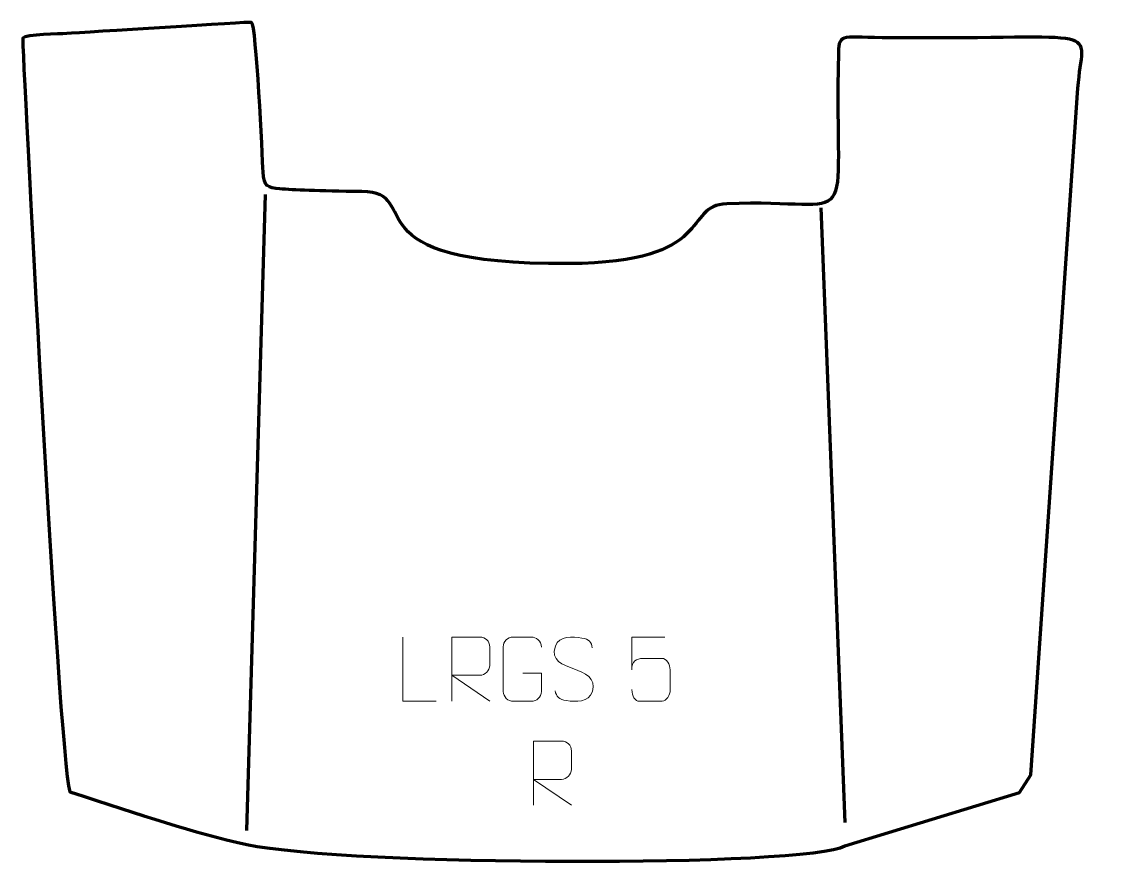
# Model space of a CAD drawing. Header units: millimetres. Extents: x 299 to 723, y -181 to 148.
import ezdxf

# ---------------------------------------------------------------- set-up
doc = ezdxf.new("R2010")
doc.units = ezdxf.units.MM
doc.header["$MEASUREMENT"] = 0
doc.layers.add('layer 1', color=7, linetype='Continuous')
doc.layers.add('layer 3', color=7, linetype='Continuous')

msp = doc.modelspace()

# ---------------------------------------------------------------- linework, layer by layer
at = {"layer": 'layer 1', "color": 250, "lineweight": 9}
for points, knots in [([(459.8602, -116.4523), (459.8602, -116.4523), (446.9111, -116.4523), (446.9111, -116.4523), (446.9111, -116.4523), (446.9111, -116.4523), (446.9111, -91.4987), (446.9111, -91.4987)], [0, 0, 0, 0, 0.33333333, 0.33333333, 0.33333333, 0.33333333, 1, 1, 1, 1]), ([(466.0536, -116.4522), (466.0536, -116.4522), (466.0536, -91.4987), (466.0536, -91.4987), (466.0536, -91.4987), (469.6484, -91.4987), (473.2439, -91.4987), (476.8391, -91.4987), (476.8391, -91.4987), (479.1644, -91.5364), (480.7217, -93.0264), (480.7176, -95.3928), (480.7176, -95.3928), (480.7172, -97.4283), (480.7172, -100.4877), (480.7176, -102.5237), (480.7176, -102.5237), (480.7111, -104.3992), (478.8988, -106.341), (476.8893, -106.3601), (476.8893, -106.3601), (476.8893, -106.3601), (466.0536, -106.3601), (466.0536, -106.3601), (466.0536, -106.3601), (466.0536, -106.3601), (480.7083, -116.4522), (480.7083, -116.4522)], [0, 0, 0, 0, 0.125, 0.125, 0.125, 0.125, 0.25, 0.25, 0.25, 0.25, 0.375, 0.375, 0.375, 0.375, 0.5, 0.5, 0.5, 0.5, 0.625, 0.625, 0.625, 0.625, 0.75, 0.75, 0.75, 0.75, 1, 1, 1, 1]), ([(493.6406, -105.4665), (493.6406, -105.4665), (500.8087, -105.4665), (500.8087, -105.4665), (500.8087, -105.4665), (500.8087, -105.4665), (500.8087, -112.6346), (500.8087, -112.6346), (500.8087, -112.6346), (500.669, -114.958), (498.9918, -116.4376), (496.844, -116.4484), (496.844, -116.4484), (494.5122, -116.448), (492.1802, -116.448), (489.8487, -116.4484), (489.8487, -116.4484), (487.9238, -116.5538), (485.9516, -114.6693), (485.9628, -112.652), (485.9628, -112.652), (485.9632, -106.8819), (485.9632, -101.1122), (485.9628, -95.3429), (485.9628, -95.3429), (485.967, -93.2048), (487.7138, -91.4856), (489.8661, -91.499), (489.8661, -91.499), (492.1918, -91.499), (494.5179, -91.499), (496.844, -91.499), (496.844, -91.499), (498.7907, -91.4636), (500.7821, -92.9551), (500.8087, -95.3928)], [0, 0, 0, 0, 0.1, 0.1, 0.1, 0.1, 0.2, 0.2, 0.2, 0.2, 0.3, 0.3, 0.3, 0.3, 0.4, 0.4, 0.4, 0.4, 0.5, 0.5, 0.5, 0.5, 0.6, 0.6, 0.6, 0.6, 0.7, 0.7, 0.7, 0.7, 0.8, 0.8, 0.8, 0.8, 1, 1, 1, 1]), ([(513.3912, -103.8016), (509.1429, -102.3312), (504.2348, -100.5354), (506.2399, -95.0151), (506.2399, -95.0151), (507.7434, -90.8752), (512.957, -91.2637), (516.5606, -91.8648), (516.5606, -91.8648), (519.4212, -92.342), (520.2859, -93.5552), (520.5965, -95.6393)], [0, 0, 0, 0, 0.25, 0.25, 0.25, 0.25, 0.5, 0.5, 0.5, 0.5, 1, 1, 1, 1]), ([(548.7799, -91.5207), (548.7799, -91.5207), (535.9282, -91.5207), (535.9282, -91.5207), (535.9282, -91.5207), (535.9285, -95.7513), (535.9285, -99.9822), (535.9282, -104.2134), (535.9282, -104.2134), (535.9279, -100.9033), (537.5589, -99.8315), (540.3709, -99.771), (540.3709, -99.771), (542.8105, -99.7707), (545.25, -99.7707), (547.6892, -99.771), (547.6892, -99.771), (549.339, -99.7642), (550.8139, -102.1447), (550.8424, -104.2134), (550.8424, -104.2134), (550.8421, -106.8007), (550.8421, -109.3883), (550.8424, -111.976), (550.8424, -111.976), (550.8886, -113.9354), (549.3892, -116.3717), (547.7633, -116.4302), (547.7633, -116.4302), (545.8068, -116.4299), (540.9118, -116.4299), (538.9548, -116.4302), (538.9548, -116.4302), (537.1093, -116.439), (536.0022, -114.4742), (535.9814, -111.9231)], [0, 0, 0, 0, 0.1, 0.1, 0.1, 0.1, 0.2, 0.2, 0.2, 0.2, 0.3, 0.3, 0.3, 0.3, 0.4, 0.4, 0.4, 0.4, 0.5, 0.5, 0.5, 0.5, 0.6, 0.6, 0.6, 0.6, 0.7, 0.7, 0.7, 0.7, 0.8, 0.8, 0.8, 0.8, 1, 1, 1, 1]), ([(513.3912, -103.8017), (517.4098, -105.4484), (522.4393, -107.3367), (520.6053, -112.697), (520.6053, -112.697), (519.1455, -116.9634), (514.2347, -116.7067), (510.5086, -116.152), (510.5086, -116.152), (507.7586, -115.7422), (506.5377, -114.5287), (506.1597, -112.4165)], [0, 0, 0, 0, 0.25, 0.25, 0.25, 0.25, 0.5, 0.5, 0.5, 0.5, 1, 1, 1, 1]), ([(497.8, -156.8751), (497.8, -156.8751), (497.8, -131.9216), (497.8, -131.9216), (497.8, -131.9216), (501.3948, -131.9216), (504.9903, -131.9216), (508.5855, -131.9216), (508.5855, -131.9216), (510.9108, -131.9593), (512.4681, -133.4493), (512.464, -135.8157), (512.464, -135.8157), (512.4636, -137.8512), (512.4636, -140.9106), (512.464, -142.9466), (512.464, -142.9466), (512.4575, -144.8221), (510.6452, -146.7639), (508.6357, -146.783), (508.6357, -146.783), (508.6357, -146.783), (497.8, -146.783), (497.8, -146.783), (497.8, -146.783), (497.8, -146.783), (512.4547, -156.8751), (512.4547, -156.8751)], [0, 0, 0, 0, 0.125, 0.125, 0.125, 0.125, 0.25, 0.25, 0.25, 0.25, 0.375, 0.375, 0.375, 0.375, 0.5, 0.5, 0.5, 0.5, 0.625, 0.625, 0.625, 0.625, 0.75, 0.75, 0.75, 0.75, 1, 1, 1, 1])]:
    msp.add_open_spline(points, degree=3, knots=knots, dxfattribs=at)
at = {"layer": 'layer 3', "color": 22, "lineweight": 158}
msp.add_open_spline([(392.6828, 89.2587), (392.9535, 83.3091), (394.5205, 83.1315), (399.2165, 82.6926), (399.2165, 82.6926), (404.4766, 82.201), (413.7383, 81.8314), (430.9946, 81.6123), (430.9946, 81.6123), (456.3849, 81.2899), (423.6956, 53.0751), (511.4663, 53.6057), (511.4663, 53.6057), (568.9165, 53.953), (555.4538, 76.2424), (572.8061, 76.8817), (572.8061, 76.8817), (626.5028, 78.8599), (614.3151, 62.3905), (616.2305, 135.6298), (616.2305, 135.6298), (616.4351, 143.4524), (617.7317, 141.488), (636.5267, 141.343), (636.5267, 141.343), (722.9775, 140.676), (711.0272, 147.0747), (709.2864, 121.8208), (709.2864, 121.8208), (709.2864, 121.8208), (691.0275, -144.9874), (691.0275, -144.9874), (691.0275, -144.9874), (691.0275, -144.9874), (686.5964, -151.8628), (686.5964, -151.8628), (686.5964, -151.8628), (686.5964, -151.8628), (618.7198, -172.6111), (618.7198, -172.6111), (618.7198, -172.6111), (604.8772, -180.9042), (425.5426, -180.5604), (386.3376, -172.0536), (386.3376, -172.0536), (365.1431, -167.4548), (346.3183, -160.8926), (317.5731, -151.5664), (317.5731, -151.5664), (312.9675, -135.4468), (298.9238, 140.8437), (299.2529, 141.2236), (299.2529, 141.2236), (300.5065, 142.6709), (313.7341, 142.8651), (316.3488, 143.0236), (316.3488, 143.0236), (323.1255, 143.4343), (387.5883, 147.5674), (388.2214, 147.3632), (388.2214, 147.3632), (390.0159, 146.7843), (392.4302, 94.7308), (392.6828, 89.2587)], degree=3, knots=[0, 0, 0, 0, 0.05882353, 0.05882353, 0.05882353, 0.05882353, 0.11764706, 0.11764706, 0.11764706, 0.11764706, 0.17647059, 0.17647059, 0.17647059, 0.17647059, 0.23529412, 0.23529412, 0.23529412, 0.23529412, 0.29411765, 0.29411765, 0.29411765, 0.29411765, 0.35294118, 0.35294118, 0.35294118, 0.35294118, 0.41176471, 0.41176471, 0.41176471, 0.41176471, 0.47058824, 0.47058824, 0.47058824, 0.47058824, 0.52941176, 0.52941176, 0.52941176, 0.52941176, 0.58823529, 0.58823529, 0.58823529, 0.58823529, 0.64705882, 0.64705882, 0.64705882, 0.64705882, 0.70588235, 0.70588235, 0.70588235, 0.70588235, 0.76470588, 0.76470588, 0.76470588, 0.76470588, 0.82352941, 0.82352941, 0.82352941, 0.82352941, 0.88235294, 0.88235294, 0.88235294, 0.88235294, 1, 1, 1, 1], dxfattribs=at)
at = {"layer": 'layer 3', "color": 155, "lineweight": 158}
for points in [[(393.5098, 80.5015), (393.5098, 80.5015), (386.211, -166.6156), (386.211, -166.6156)], [(609.3463, 75.2881), (609.3463, 75.2881), (618.7305, -163.4875), (618.7305, -163.4875)]]:
    msp.add_open_spline(points, degree=3, dxfattribs=at)

doc.saveas('drawing.dxf')
